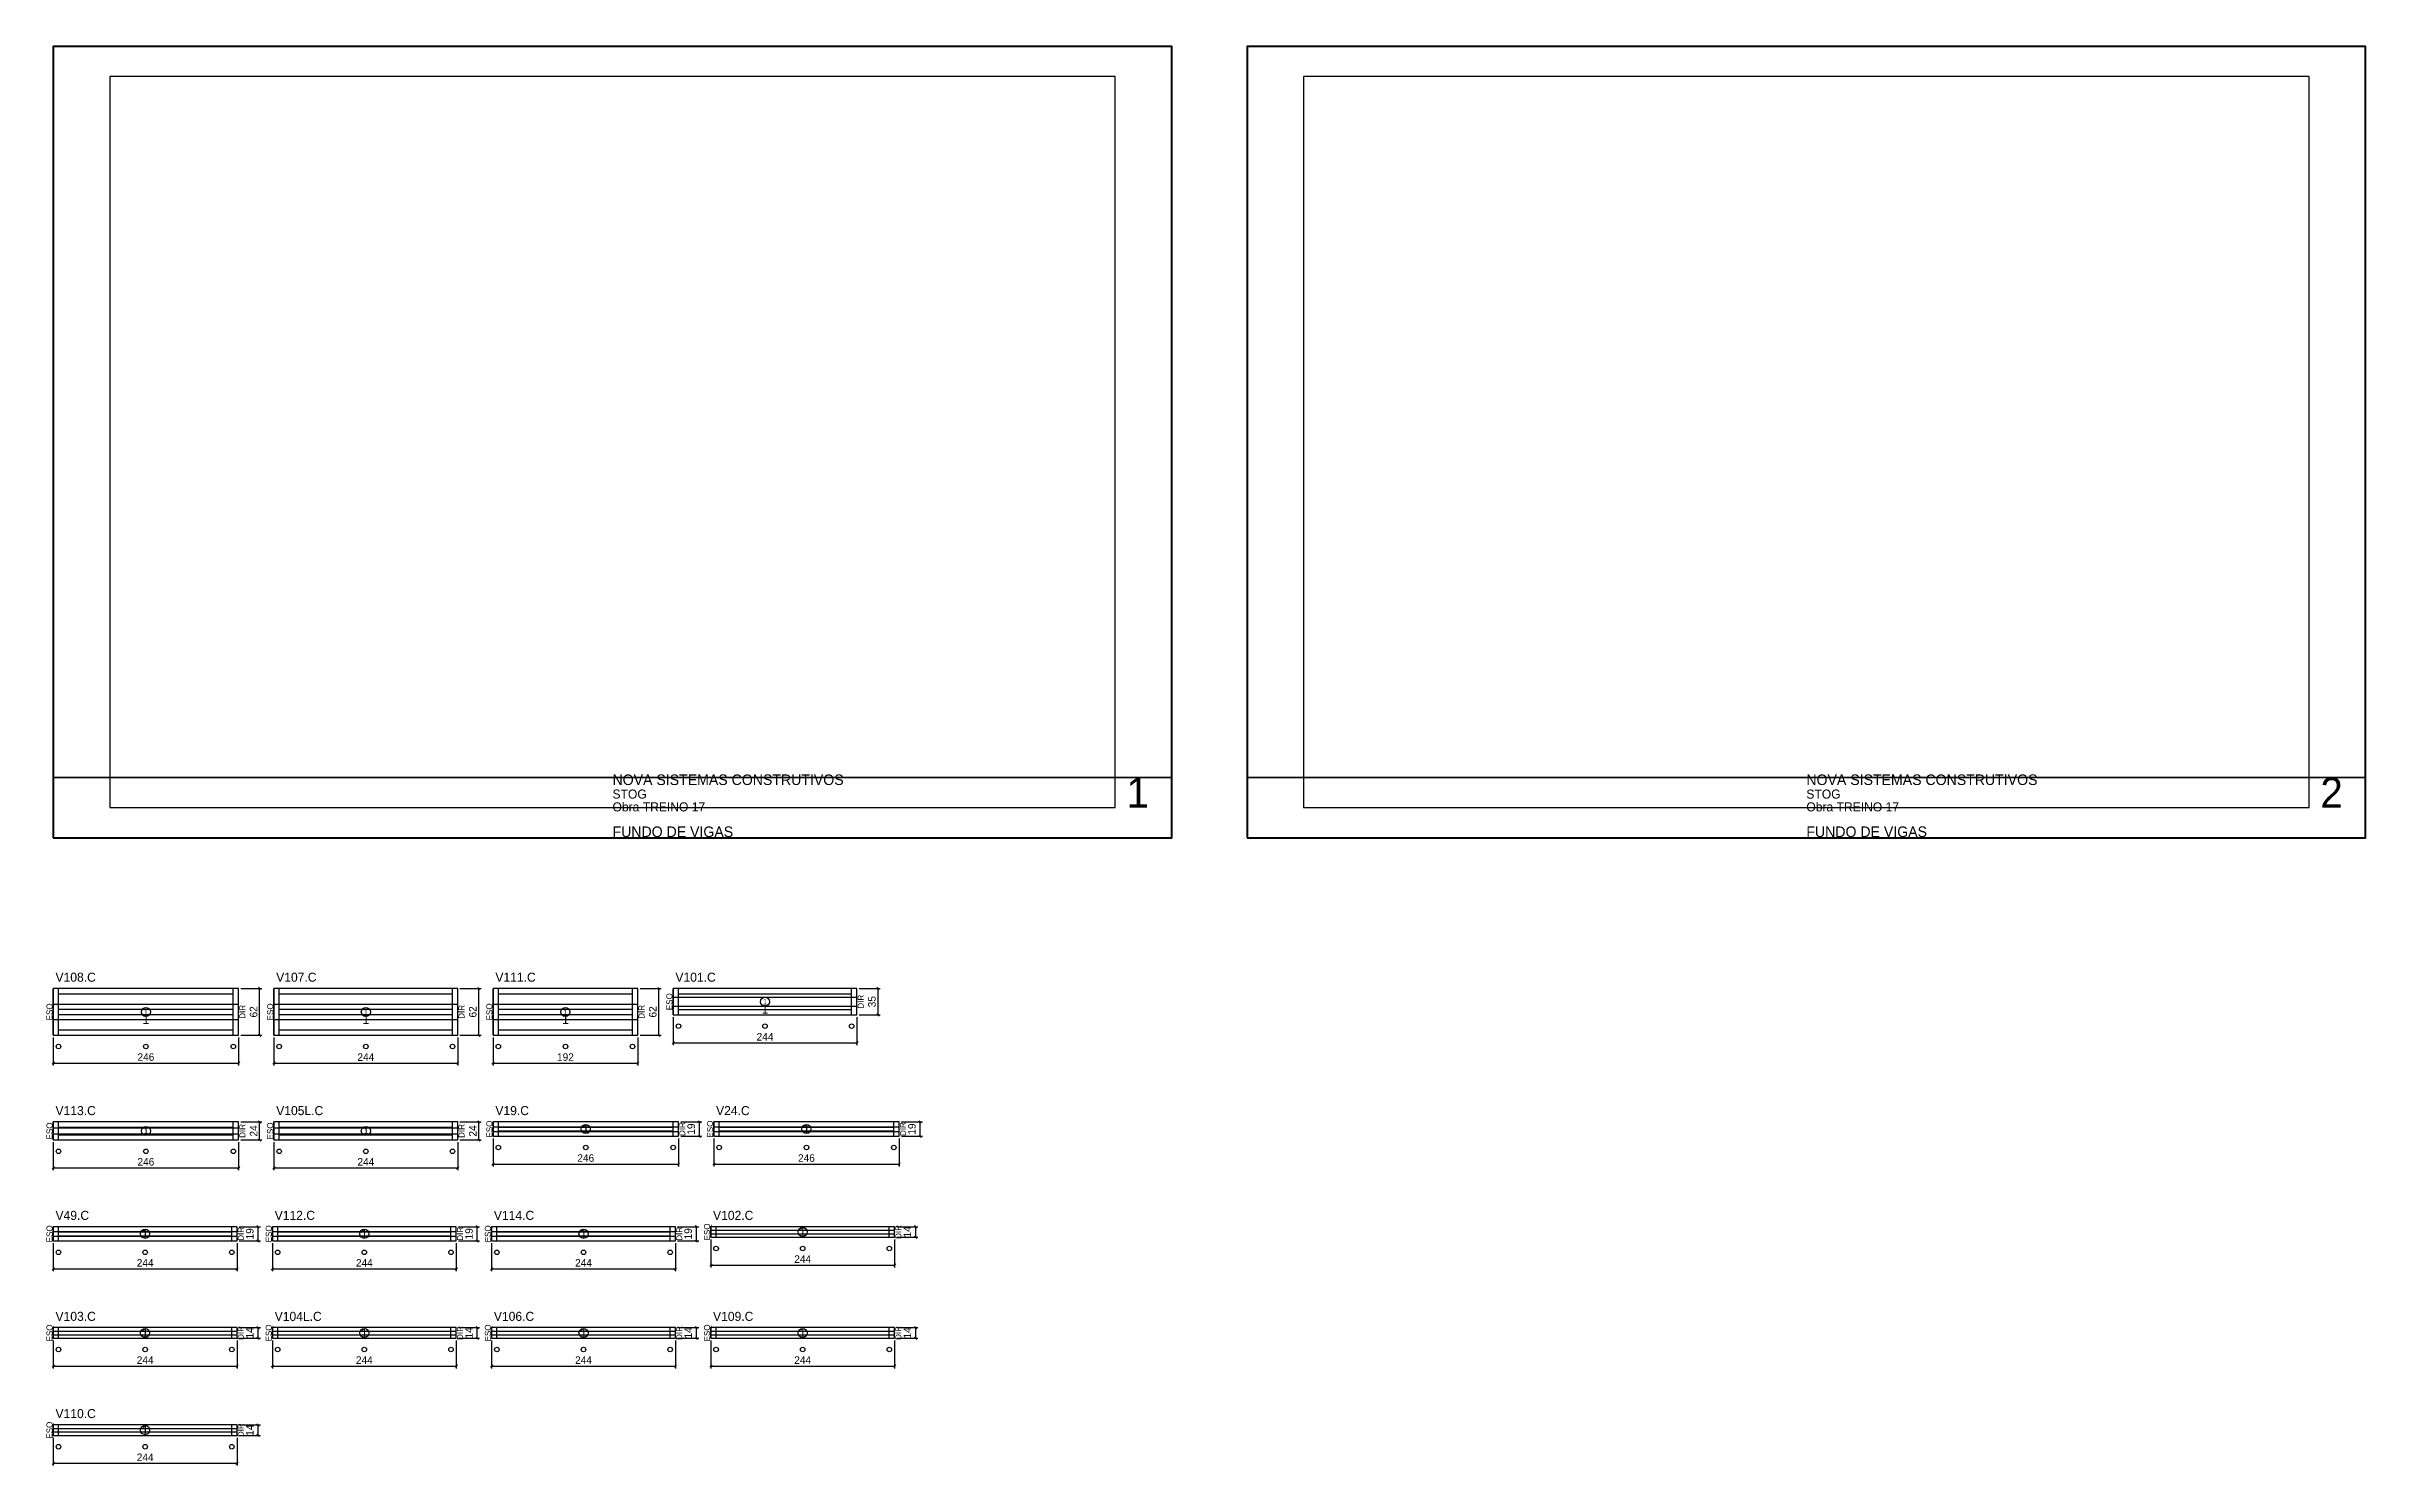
# Model space of a CAD drawing. Extents: x -12000 to 3070, y -633 to 2105.
# Drawn here: x -9 to 3070, y -633 to 1250 of the extents above.
import ezdxf
from ezdxf.enums import TextEntityAlignment as Align

# ---------------------------------------------------------------- set-up
doc = ezdxf.new("R2010")
doc.units = 0
for name, color, linetype in [('5', 5, 'Continuous'), ('CARIMBO', 255, 'Continuous'), ('COTA', 241, 'Continuous'), ('Escoras', 224, 'Continuous'), ('Folhas', 255, 'Continuous'), ('NOMENCLATURA', 7, 'Continuous'), ('Painéis', 200, 'Continuous'), ('SARR_2.2x7', 40, 'Continuous'), ('SARR_EDITAR', 141, 'Continuous')]:
    doc.layers.add(name, color=color, linetype=linetype)
doc.dimstyles.new('PAINEL', dxfattribs={"dimtxt": 10, "dimasz": 3, "dimexe": 3, "dimexo": 3, "dimgap": 3, "dimtad": 1, "dimblk": 'OBLIQUE', "dimblk1": 'OBLIQUE', "dimcen": 2.5, "dimclrd": 4, "dimclre": 4, "dimclrt": 240, "dimazin": 3, "dimtfac": 1, "dimtmove": 0, "dimatfit": 3})

# ---------------------------------------------------------------- blocks, each defined once
blk = doc.blocks.new('nf1')
blk.add_circle((0, 0), 6)
blk.add_text('1', height=7).set_placement((0, 0), align=Align.MIDDLE_CENTER)
blk = doc.blocks.new('_OBLIQUE')
at = {"color": 0, "linetype": 'BYBLOCK'}
blk.add_line((-0.5, -0.5), (0.5, 0.5), dxfattribs=at)

msp = doc.modelspace()

# ---------------------------------------------------------------- linework, layer by layer
at = {"layer": 'CARIMBO', "lineweight": 35}
for p, q in [((0, 280), (1485, 280)), ((1585, 280), (3070, 280))]:
    msp.add_line(p, q, dxfattribs=at)
at = {"layer": 'Escoras'}
for centre in [(830, -50), (945, -50), (1060, -50), (7, -77), (123, -77), (239, -77), (300, -77), (415, -77), (530, -77), (591, -77), (680, -77), (769, -77), (7, -216), (123, -216), (239, -216), (300, -216), (415, -216), (530, -216), (591, -211), (707, -211), (823, -211), (884, -211), (1000, -211), (1116, -211), (7, -350), (122, -350), (237, -350), (298, -350), (413, -350), (528, -350), (589, -350), (704, -350), (819, -350), (880, -345), (995, -345), (1110, -345), (7, -479), (122, -479), (237, -479), (298, -479), (413, -479), (528, -479), (589, -479), (704, -479), (819, -479), (880, -479), (995, -479), (1110, -479), (7, -608), (122, -608), (237, -608)]:
    msp.add_circle(centre, 3, dxfattribs=at)
at = {"layer": 'Folhas', "lineweight": 50}
for points in [[(0, 200), (1485, 200), (1485, 1250), (0, 1250)], [(1585, 200), (3070, 200), (3070, 1250), (1585, 1250)]]:
    msp.add_lwpolyline(points, close=True, dxfattribs=at)
at = {"layer": 'Folhas', "lineweight": 25}
for points in [[(75, 240), (1410, 240), (1410, 1210), (75, 1210)], [(1660, 240), (2995, 240), (2995, 1210), (1660, 1210)]]:
    msp.add_lwpolyline(points, close=True, dxfattribs=at)
at = {"layer": 'Painéis'}
for p, q in [((0, -20.667), (246, -20.667)), ((293, -20.667), (537, -20.667)), ((584, -20.667), (776, -20.667)), ((823, -11.667), (1067, -11.667)), ((823, -23.333), (1067, -23.333)), ((0, -41.333), (246, -41.333)), ((293, -41.333), (537, -41.333)), ((584, -41.333), (776, -41.333)), ((584, -183.333), (830, -183.333)), ((877, -183.333), (1123, -183.333)), ((0, -185), (246, -185)), ((0, -193), (246, -193)), ((293, -185), (537, -185)), ((293, -193), (537, -193)), ((584, -189.667), (830, -189.667)), ((877, -189.667), (1123, -189.667)), ((0, -322.333), (244, -322.333)), ((0, -328.667), (244, -328.667)), ((291, -322.333), (535, -322.333)), ((291, -328.667), (535, -328.667)), ((582, -322.333), (826, -322.333)), ((582, -328.667), (826, -328.667)), ((873, -320.667), (1117, -320.667)), ((873, -325.333), (1117, -325.333)), ((0, -454.667), (244, -454.667)), ((0, -459.333), (244, -459.333)), ((291, -454.667), (535, -454.667)), ((291, -459.333), (535, -459.333)), ((582, -454.667), (826, -454.667)), ((582, -459.333), (826, -459.333)), ((873, -454.667), (1117, -454.667)), ((873, -459.333), (1117, -459.333)), ((0, -583.667), (244, -583.667)), ((0, -588.333), (244, -588.333))]:
    msp.add_line(p, q, dxfattribs=at)
for points in [[(0, -62), (246, -62), (246, 0), (0, 0)], [(293, -62), (537, -62), (537, 0), (293, 0)], [(584, -62), (776, -62), (776, 0), (584, 0)], [(823, -35), (1067, -35), (1067, 0), (823, 0)], [(0, -201), (246, -201), (246, -177), (0, -177)], [(293, -201), (537, -201), (537, -177), (293, -177)], [(584, -196), (830, -196), (830, -177), (584, -177)], [(877, -196), (1123, -196), (1123, -177), (877, -177)], [(0, -335), (244, -335), (244, -316), (0, -316)], [(291, -335), (535, -335), (535, -316), (291, -316)], [(582, -335), (826, -335), (826, -316), (582, -316)], [(873, -330), (1117, -330), (1117, -316), (873, -316)], [(0, -464), (244, -464), (244, -450), (0, -450)], [(291, -464), (535, -464), (535, -450), (291, -450)], [(582, -464), (826, -464), (826, -450), (582, -450)], [(873, -464), (1117, -464), (1117, -450), (873, -450)], [(0, -593), (244, -593), (244, -579), (0, -579)]]:
    msp.add_lwpolyline(points, close=True, dxfattribs=at)
at = {"layer": 'SARR_2.2x7'}
for p, q in [((7, -62), (7, 0)), ((239, -62), (239, 0)), ((300, -62), (300, 0)), ((530, -62), (530, 0)), ((591, -62), (591, 0)), ((769, -62), (769, 0)), ((830, -35), (830, 0)), ((1060, -35), (1060, 0)), ((7, -7), (239, -7)), ((7, -27.5), (239, -27.5)), ((300, -7), (530, -7)), ((300, -27.5), (530, -27.5)), ((591, -7), (769, -7)), ((591, -27.5), (769, -27.5)), ((830, -7), (1060, -7)), ((830, -28), (1060, -28)), ((7, -34.5), (239, -34.5)), ((7, -55), (239, -55)), ((300, -34.5), (530, -34.5)), ((300, -55), (530, -55)), ((591, -34.5), (769, -34.5)), ((591, -55), (769, -55)), ((7, -201), (7, -177)), ((7, -184), (239, -184)), ((239, -201), (239, -177)), ((300, -201), (300, -177)), ((300, -184), (530, -184)), ((530, -201), (530, -177)), ((591, -196), (591, -177)), ((591, -184), (823, -184)), ((823, -196), (823, -177)), ((884, -196), (884, -177)), ((884, -184), (1116, -184)), ((1116, -196), (1116, -177)), ((7, -194), (239, -194)), ((300, -194), (530, -194)), ((591, -189), (823, -189)), ((884, -189), (1116, -189)), ((7, -335), (7, -316)), ((7, -323), (237, -323)), ((7, -328), (237, -328)), ((237, -335), (237, -316)), ((298, -335), (298, -316)), ((298, -323), (528, -323)), ((298, -328), (528, -328)), ((528, -335), (528, -316)), ((589, -335), (589, -316)), ((589, -323), (819, -323)), ((589, -328), (819, -328)), ((819, -335), (819, -316)), ((880, -330), (880, -316)), ((1110, -330), (1110, -316)), ((7, -464), (7, -450)), ((237, -464), (237, -450)), ((298, -464), (298, -450)), ((528, -464), (528, -450)), ((589, -464), (589, -450)), ((819, -464), (819, -450)), ((880, -464), (880, -450)), ((1110, -464), (1110, -450)), ((7, -593), (7, -579)), ((237, -593), (237, -579))]:
    msp.add_line(p, q, dxfattribs=at)
at = {"layer": 'SARR_EDITAR'}
for p, q in [((0, -62), (0, 0)), ((246, -62), (246, 0)), ((293, -62), (293, 0)), ((537, -62), (537, 0)), ((584, -62), (584, 0)), ((776, -62), (776, 0)), ((823, -35), (823, 0)), ((1067, -35), (1067, 0)), ((0, -201), (0, -177)), ((246, -201), (246, -177)), ((293, -201), (293, -177)), ((537, -201), (537, -177)), ((584, -196), (584, -177)), ((830, -196), (830, -177)), ((877, -196), (877, -177)), ((1123, -196), (1123, -177)), ((0, -335), (0, -316)), ((244, -335), (244, -316)), ((291, -335), (291, -316)), ((535, -335), (535, -316)), ((582, -335), (582, -316)), ((826, -335), (826, -316)), ((873, -330), (873, -316)), ((1117, -330), (1117, -316)), ((0, -464), (0, -450)), ((244, -464), (244, -450)), ((291, -464), (291, -450)), ((535, -464), (535, -450)), ((582, -464), (582, -450)), ((826, -464), (826, -450)), ((873, -464), (873, -450)), ((1117, -464), (1117, -450)), ((0, -593), (0, -579)), ((244, -593), (244, -579))]:
    msp.add_line(p, q, dxfattribs=at)

# ---------------------------------------------------------------- block references
at = {"layer": 'COTA'}
for p in [(123, -31), (415, -31), (680, -31), (945, -17.5), (123, -189), (415, -189), (707, -186.5), (1000, -186.5), (122, -325.5), (413, -325.5), (704, -325.5), (995, -323), (122, -457), (413, -457), (704, -457), (995, -457), (122, -586)]:
    msp.add_blockref('nf1', p, dxfattribs=at)

# ---------------------------------------------------------------- texts
at = {"layer": '5'}
for s, p in [('ESQ', (-5, -31)), ('DIR', (251, -31)), ('ESQ', (288, -31)), ('DIR', (542, -31)), ('ESQ', (579, -31)), ('DIR', (781, -31)), ('ESQ', (818, -17.5)), ('DIR', (1072, -17.5)), ('ESQ', (-5, -189)), ('DIR', (251, -189)), ('ESQ', (288, -189)), ('DIR', (542, -189)), ('ESQ', (579, -186.5)), ('DIR', (835, -186.5)), ('ESQ', (872, -186.5)), ('DIR', (1128, -186.5)), ('ESQ', (-5, -325.5)), ('DIR', (249, -325.5)), ('ESQ', (286, -325.5)), ('DIR', (540, -325.5)), ('ESQ', (577, -325.5)), ('DIR', (831, -325.5)), ('ESQ', (868, -323)), ('DIR', (1122, -323)), ('ESQ', (-5, -457)), ('DIR', (249, -457)), ('ESQ', (286, -457)), ('DIR', (540, -457)), ('ESQ', (577, -457)), ('DIR', (831, -457)), ('ESQ', (868, -457)), ('DIR', (1122, -457)), ('ESQ', (-5, -586)), ('DIR', (249, -586))]:
    msp.add_text(s, height=8, rotation=90, dxfattribs=at).set_placement(p, align=Align.MIDDLE_CENTER)
for p in [(945, -27.5), (123, -41), (415, -41), (680, -41), (123, -189), (415, -189), (707, -186.5), (1000, -186.5), (122, -325.5), (413, -325.5), (704, -325.5), (995, -323), (122, -457), (413, -457), (704, -457), (995, -457), (122, -586)]:
    msp.add_text('1', height=12, dxfattribs=at).set_placement(p, align=Align.MIDDLE_CENTER)
at = {"layer": 'CARIMBO'}
for s, height, p in [('NOVA SISTEMAS CONSTRUTIVOS', 14, (742.5, 270)), ('1', 40, (1425, 240)), ('NOVA SISTEMAS CONSTRUTIVOS', 14, (2327.5, 270)), ('2', 40, (3010, 240)), ('STOG', 12, (742.5, 252)), ('Obra TREINO 17', 12, (742.5, 235)), ('STOG', 12, (2327.5, 252)), ('Obra TREINO 17', 12, (2327.5, 235)), ('FUNDO DE VIGAS', 14, (742.5, 201)), ('FUNDO DE VIGAS', 14, (2327.5, 201))]:
    msp.add_text(s, height=height, dxfattribs=at).set_placement(p)
at = {"layer": 'NOMENCLATURA'}
for s, p in [('V108.C', (3, 9)), ('V107.C', (296, 9)), ('V111.C', (587, 9)), ('V101.C', (826, 9)), ('V113.C', (3, -168)), ('V105L.C', (296, -168)), ('V19.C', (587, -168)), ('V24.C', (880, -168)), ('V49.C', (3, -307)), ('V112.C', (294, -307)), ('V114.C', (585, -307)), ('V102.C', (876, -307)), ('V103.C', (3, -441)), ('V104L.C', (294, -441)), ('V106.C', (585, -441)), ('V109.C', (876, -441)), ('V110.C', (3, -570))]:
    msp.add_text(s, height=12, dxfattribs=at).set_placement(p)

# ---------------------------------------------------------------- dimensions: what is measured, and where the dimension line sits
at = {"layer": 'COTA'}
for base, p1, p2 in [((274, -62), (246, -62), (246, 0)), ((565, -62), (537, -62), (537, 0)), ((804, -62), (776, -62), (776, 0)), ((1095, -35), (1067, -35), (1067, 0)), ((274, -201), (246, -201), (246, -177)), ((565, -201), (537, -201), (537, -177)), ((858, -196), (830, -196), (830, -177)), ((1151, -196), (1123, -196), (1123, -177)), ((272, -335), (244, -335), (244, -316)), ((563, -335), (535, -335), (535, -316)), ((854, -335), (826, -335), (826, -316)), ((1145, -330), (1117, -330), (1117, -316)), ((272, -464), (244, -464), (244, -450)), ((563, -464), (535, -464), (535, -450)), ((854, -464), (826, -464), (826, -450)), ((1145, -464), (1117, -464), (1117, -450)), ((272, -593), (244, -593), (244, -579))]:
    msp.add_linear_dim(base=base, p1=p1, p2=p2, angle=90, dimstyle='PAINEL', dxfattribs=at).render()
for base, p1, p2 in [((823, -72), (823, -35), (1067, -35)), ((0, -99), (0, -62), (246, -62)), ((293, -99), (293, -62), (537, -62)), ((584, -99), (584, -62), (776, -62)), ((0, -238), (0, -201), (246, -201)), ((293, -238), (293, -201), (537, -201)), ((584, -233), (584, -196), (830, -196)), ((877, -233), (877, -196), (1123, -196)), ((0, -372), (0, -335), (244, -335)), ((291, -372), (291, -335), (535, -335)), ((582, -372), (582, -335), (826, -335)), ((873, -367), (873, -330), (1117, -330)), ((0, -501), (0, -464), (244, -464)), ((291, -501), (291, -464), (535, -464)), ((582, -501), (582, -464), (826, -464)), ((873, -501), (873, -464), (1117, -464)), ((0, -630), (0, -593), (244, -593))]:
    msp.add_linear_dim(base=base, p1=p1, p2=p2, dimstyle='PAINEL', dxfattribs=at).render()

doc.saveas('drawing.dxf')
